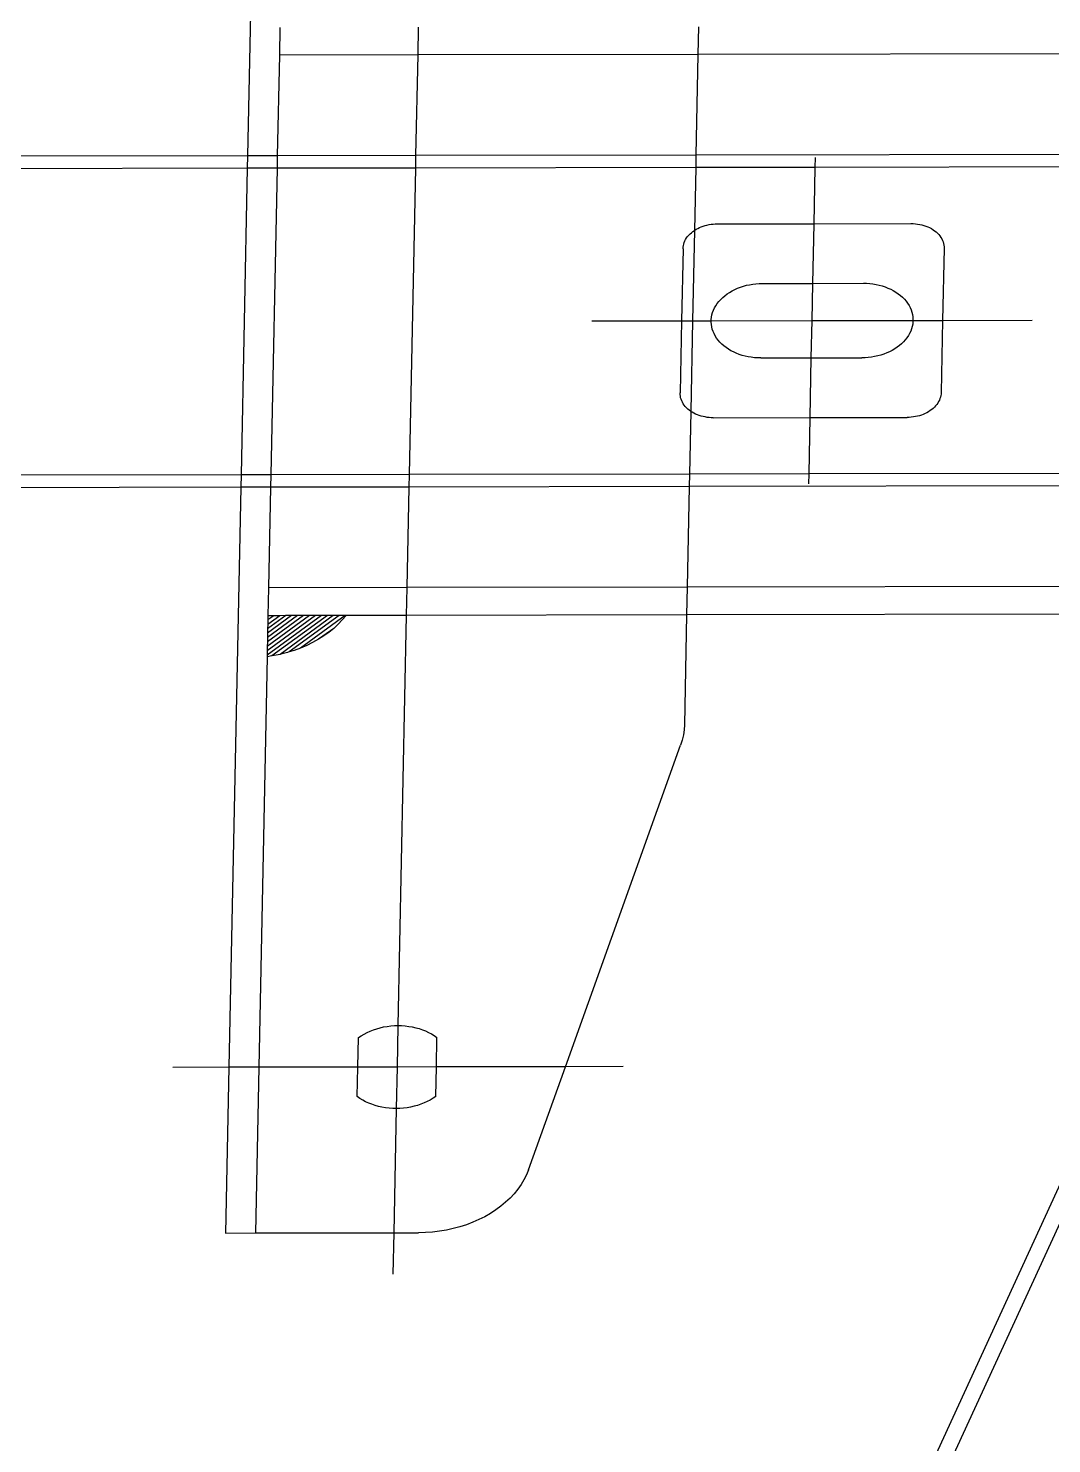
# Model space of a CAD drawing. Extents: x -83 to 83, y -28 to 43.
# Drawn here: x -78.155 to -78.039, y -7.4987 to -7.3382 of the extents above; entities that cross this region are included whole.
import ezdxf

# ---------------------------------------------------------------- set-up
doc = ezdxf.new("R2010")
doc.units = 0
doc.layers.get('0').update_dxf_attribs({"linetype": 'CONTINUOUS'})

msp = doc.modelspace()

# ---------------------------------------------------------------- linework, layer by layer
for p, q in [((-78.12885, -7.28692), (-78.13019, -7.35268)), ((-78.12651, -7.33811), (-78.12657, -7.34126)), ((-78.11082, -7.33809), (-78.11088, -7.34123)), ((-78.07904, -7.33803), (-78.0791, -7.34118)), ((-78.0791, -7.34118), (-78.11088, -7.34123)), ((-78.0791, -7.34118), (-78.07933, -7.3526)), ((-78.01094, -7.34107), (-78.0791, -7.34118)), ((-78.12657, -7.34126), (-78.12681, -7.35267)), ((-78.11088, -7.34123), (-78.12657, -7.34126)), ((-78.11088, -7.34123), (-78.11112, -7.35265)), ((-78.13019, -7.35268), (-78.31245, -7.35298)), ((-78.13019, -7.35268), (-78.13022, -7.35409)), ((-78.12681, -7.35267), (-78.13019, -7.35268)), ((-78.12681, -7.35267), (-78.12683, -7.35408)), ((-78.11112, -7.35265), (-78.12681, -7.35267)), ((-78.11112, -7.35265), (-78.11115, -7.35406)), ((-78.07936, -7.35401), (-78.11115, -7.35406)), ((-78.07933, -7.3526), (-78.11112, -7.35265)), ((-78.07936, -7.35401), (-78.0795, -7.36113)), ((-78.07933, -7.3526), (-78.07936, -7.35401)), ((-78.06581, -7.35398), (-78.07936, -7.35401)), ((-78.03326, -7.35252), (-78.07933, -7.3526)), ((-78.06594, -7.36037), (-78.06581, -7.35398)), ((-78.06581, -7.35398), (-78.06578, -7.35286)), ((-78.03329, -7.35393), (-78.06581, -7.35398)), ((-78.13022, -7.35409), (-78.31253, -7.35439)), ((-78.13022, -7.35409), (-78.13092, -7.38885)), ((-78.12683, -7.35408), (-78.13022, -7.35409)), ((-78.12683, -7.35408), (-78.12754, -7.38885)), ((-78.11115, -7.35406), (-78.12683, -7.35408)), ((-78.11115, -7.35406), (-78.11185, -7.38882)), ((-78.07785, -7.36048), (-78.07762, -7.36044)), ((-78.07762, -7.36044), (-78.07739, -7.36041)), ((-78.07739, -7.36041), (-78.07716, -7.3604)), ((-78.07716, -7.3604), (-78.07692, -7.36039)), ((-78.07692, -7.36039), (-78.06594, -7.36037)), ((-78.06607, -7.36714), (-78.06594, -7.36037)), ((-78.06594, -7.36037), (-78.05495, -7.36035)), ((-78.05495, -7.36035), (-78.0547, -7.36036)), ((-78.0547, -7.36036), (-78.05445, -7.36038)), ((-78.05445, -7.36038), (-78.0542, -7.36041)), ((-78.0542, -7.36041), (-78.05396, -7.36045)), ((-78.05396, -7.36045), (-78.05372, -7.3605)), ((-78.0805, -7.36216), (-78.08039, -7.36199)), ((-78.08039, -7.36199), (-78.08028, -7.36183)), ((-78.08028, -7.36183), (-78.08015, -7.36168)), ((-78.08015, -7.36168), (-78.08, -7.36153)), ((-78.08, -7.36153), (-78.07985, -7.36139)), ((-78.07985, -7.36139), (-78.07968, -7.36125)), ((-78.0795, -7.36113), (-78.07971, -7.37139)), ((-78.07968, -7.36125), (-78.0795, -7.36113)), ((-78.0795, -7.36113), (-78.07932, -7.36101)), ((-78.07932, -7.36101), (-78.07913, -7.36091)), ((-78.07913, -7.36091), (-78.07894, -7.36081)), ((-78.07894, -7.36081), (-78.07873, -7.36073)), ((-78.07873, -7.36073), (-78.07852, -7.36065)), ((-78.07852, -7.36065), (-78.0783, -7.36058)), ((-78.0783, -7.36058), (-78.07808, -7.36052)), ((-78.07808, -7.36052), (-78.07785, -7.36048)), ((-78.05372, -7.3605), (-78.05349, -7.36057)), ((-78.05349, -7.36057), (-78.05327, -7.36064)), ((-78.05327, -7.36064), (-78.05305, -7.36073)), ((-78.05305, -7.36073), (-78.05284, -7.36082)), ((-78.05284, -7.36082), (-78.05264, -7.36093)), ((-78.05264, -7.36093), (-78.05245, -7.36105)), ((-78.05245, -7.36105), (-78.05227, -7.36117)), ((-78.05227, -7.36117), (-78.0521, -7.36131)), ((-78.0521, -7.36131), (-78.05194, -7.36145)), ((-78.05194, -7.36145), (-78.0518, -7.3616)), ((-78.0518, -7.3616), (-78.05167, -7.36176)), ((-78.05167, -7.36176), (-78.05156, -7.36192)), ((-78.05156, -7.36192), (-78.05146, -7.36209)), ((-78.0808, -7.36321), (-78.08096, -7.37139)), ((-78.0808, -7.36321), (-78.08078, -7.36303)), ((-78.08078, -7.36303), (-78.08076, -7.36285)), ((-78.08076, -7.36285), (-78.08071, -7.36268)), ((-78.08071, -7.36268), (-78.08066, -7.3625)), ((-78.08066, -7.3625), (-78.08058, -7.36233)), ((-78.08058, -7.36233), (-78.0805, -7.36216)), ((-78.05146, -7.36209), (-78.05137, -7.36226)), ((-78.05137, -7.36226), (-78.05131, -7.36244)), ((-78.05119, -7.36317), (-78.05136, -7.37134)), ((-78.05131, -7.36244), (-78.05125, -7.36262)), ((-78.05125, -7.36262), (-78.05122, -7.3628)), ((-78.05122, -7.3628), (-78.0512, -7.36298)), ((-78.0512, -7.36298), (-78.05119, -7.36317)), ((-78.07606, -7.36854), (-78.0758, -7.36834)), ((-78.0758, -7.36834), (-78.07552, -7.36816)), ((-78.07552, -7.36816), (-78.07523, -7.36799)), ((-78.07523, -7.36799), (-78.07493, -7.36783)), ((-78.07493, -7.36783), (-78.07461, -7.36769)), ((-78.07461, -7.36769), (-78.07429, -7.36757)), ((-78.07429, -7.36757), (-78.07395, -7.36746)), ((-78.07395, -7.36746), (-78.0736, -7.36736)), ((-78.0736, -7.36736), (-78.07325, -7.36729)), ((-78.07325, -7.36729), (-78.07289, -7.36722)), ((-78.07289, -7.36722), (-78.07253, -7.36718)), ((-78.07253, -7.36718), (-78.07216, -7.36715)), ((-78.07216, -7.36715), (-78.07179, -7.36715)), ((-78.07179, -7.36715), (-78.06607, -7.36714)), ((-78.06616, -7.37136), (-78.06607, -7.36714)), ((-78.06607, -7.36714), (-78.06035, -7.36713)), ((-78.06035, -7.36713), (-78.05999, -7.36713)), ((-78.05999, -7.36713), (-78.05962, -7.36716)), ((-78.05962, -7.36716), (-78.05926, -7.3672)), ((-78.05926, -7.3672), (-78.0589, -7.36726)), ((-78.0589, -7.36726), (-78.05855, -7.36734)), ((-78.05855, -7.36734), (-78.05821, -7.36743)), ((-78.05821, -7.36743), (-78.05788, -7.36754)), ((-78.05788, -7.36754), (-78.05756, -7.36767)), ((-78.05756, -7.36767), (-78.05724, -7.36781)), ((-78.05724, -7.36781), (-78.05695, -7.36796)), ((-78.05695, -7.36796), (-78.05666, -7.36813)), ((-78.05666, -7.36813), (-78.0564, -7.36831)), ((-78.0564, -7.36831), (-78.05614, -7.3685)), ((-78.07734, -7.37018), (-78.07722, -7.36992)), ((-78.07722, -7.36992), (-78.07708, -7.36967)), ((-78.07708, -7.36967), (-78.07691, -7.36943)), ((-78.07691, -7.36943), (-78.07673, -7.36919)), ((-78.07673, -7.36919), (-78.07652, -7.36896)), ((-78.07652, -7.36896), (-78.0763, -7.36874)), ((-78.0763, -7.36874), (-78.07606, -7.36854)), ((-78.05614, -7.3685), (-78.05591, -7.36871)), ((-78.05591, -7.36871), (-78.0557, -7.36893)), ((-78.0557, -7.36893), (-78.0555, -7.36915)), ((-78.0555, -7.36915), (-78.05533, -7.36939)), ((-78.05533, -7.36939), (-78.05517, -7.36963)), ((-78.05517, -7.36963), (-78.05504, -7.36989)), ((-78.05504, -7.36989), (-78.05493, -7.37014)), ((-78.09113, -7.3714), (-78.08096, -7.37139)), ((-78.08096, -7.37139), (-78.08113, -7.37956)), ((-78.08096, -7.37139), (-78.07971, -7.37139)), ((-78.07971, -7.37139), (-78.07992, -7.38165)), ((-78.07971, -7.37139), (-78.0776, -7.37138)), ((-78.0776, -7.37125), (-78.07757, -7.37098)), ((-78.0776, -7.37138), (-78.0776, -7.37125)), ((-78.0776, -7.37138), (-78.06616, -7.37136)), ((-78.0776, -7.37152), (-78.0776, -7.37138)), ((-78.07758, -7.37179), (-78.0776, -7.37152)), ((-78.07757, -7.37098), (-78.07752, -7.37071)), ((-78.07752, -7.37071), (-78.07744, -7.37044)), ((-78.07744, -7.37044), (-78.07734, -7.37018)), ((-78.06625, -7.37559), (-78.06616, -7.37136)), ((-78.06616, -7.37136), (-78.05472, -7.37134)), ((-78.05493, -7.37014), (-78.05484, -7.3704)), ((-78.05484, -7.3704), (-78.05478, -7.37067)), ((-78.05478, -7.37067), (-78.05473, -7.37094)), ((-78.05472, -7.37148), (-78.05475, -7.37175)), ((-78.05473, -7.37094), (-78.05472, -7.37121)), ((-78.05472, -7.37121), (-78.05472, -7.37134)), ((-78.05472, -7.37134), (-78.05472, -7.37148)), ((-78.05472, -7.37134), (-78.05136, -7.37134)), ((-78.05136, -7.37134), (-78.05152, -7.37951)), ((-78.05136, -7.37134), (-78.04119, -7.37132)), ((-78.07754, -7.37206), (-78.07758, -7.37179)), ((-78.07748, -7.37232), (-78.07754, -7.37206)), ((-78.07739, -7.37258), (-78.07748, -7.37232)), ((-78.07728, -7.37284), (-78.07739, -7.37258)), ((-78.07715, -7.37309), (-78.07728, -7.37284)), ((-78.07699, -7.37334), (-78.07715, -7.37309)), ((-78.0554, -7.3733), (-78.05559, -7.37354)), ((-78.05524, -7.37306), (-78.0554, -7.3733)), ((-78.0551, -7.37281), (-78.05524, -7.37306)), ((-78.05498, -7.37255), (-78.0551, -7.37281)), ((-78.05488, -7.37229), (-78.05498, -7.37255)), ((-78.0548, -7.37202), (-78.05488, -7.37229)), ((-78.05475, -7.37175), (-78.0548, -7.37202)), ((-78.07682, -7.37357), (-78.07699, -7.37334)), ((-78.07662, -7.3738), (-78.07682, -7.37357)), ((-78.07641, -7.37402), (-78.07662, -7.3738)), ((-78.07617, -7.37422), (-78.07641, -7.37402)), ((-78.07592, -7.37442), (-78.07617, -7.37422)), ((-78.07565, -7.3746), (-78.07592, -7.37442)), ((-78.07537, -7.37477), (-78.07565, -7.3746)), ((-78.07507, -7.37492), (-78.07537, -7.37477)), ((-78.05739, -7.37489), (-78.0577, -7.37503)), ((-78.05708, -7.37474), (-78.05739, -7.37489)), ((-78.05679, -7.37457), (-78.05708, -7.37474)), ((-78.05652, -7.37438), (-78.05679, -7.37457)), ((-78.05626, -7.37419), (-78.05652, -7.37438)), ((-78.05602, -7.37398), (-78.05626, -7.37419)), ((-78.05579, -7.37377), (-78.05602, -7.37398)), ((-78.05559, -7.37354), (-78.05579, -7.37377)), ((-78.07476, -7.37506), (-78.07507, -7.37492)), ((-78.07444, -7.37519), (-78.07476, -7.37506)), ((-78.07411, -7.3753), (-78.07444, -7.37519)), ((-78.07376, -7.37539), (-78.07411, -7.3753)), ((-78.07341, -7.37546), (-78.07376, -7.37539)), ((-78.07306, -7.37552), (-78.07341, -7.37546)), ((-78.0727, -7.37557), (-78.07306, -7.37552)), ((-78.07233, -7.37559), (-78.0727, -7.37557)), ((-78.07197, -7.3756), (-78.07233, -7.37559)), ((-78.07197, -7.3756), (-78.06625, -7.37559)), ((-78.06638, -7.38236), (-78.06625, -7.37559)), ((-78.06625, -7.37559), (-78.06052, -7.37558)), ((-78.06016, -7.37557), (-78.06052, -7.37558)), ((-78.05979, -7.37555), (-78.06016, -7.37557)), ((-78.05943, -7.3755), (-78.05979, -7.37555)), ((-78.05907, -7.37544), (-78.05943, -7.3755)), ((-78.05872, -7.37536), (-78.05907, -7.37544)), ((-78.05837, -7.37527), (-78.05872, -7.37536)), ((-78.05803, -7.37516), (-78.05837, -7.37527)), ((-78.0577, -7.37503), (-78.05803, -7.37516)), ((-78.08112, -7.37974), (-78.08113, -7.37956)), ((-78.05153, -7.37969), (-78.05156, -7.37987)), ((-78.05152, -7.37951), (-78.05153, -7.37969)), ((-78.0811, -7.37992), (-78.08112, -7.37974)), ((-78.08107, -7.3801), (-78.0811, -7.37992)), ((-78.08102, -7.38028), (-78.08107, -7.3801)), ((-78.08095, -7.38045), (-78.08102, -7.38028)), ((-78.08087, -7.38062), (-78.08095, -7.38045)), ((-78.08078, -7.38078), (-78.08087, -7.38062)), ((-78.08067, -7.38094), (-78.08078, -7.38078)), ((-78.08054, -7.3811), (-78.08067, -7.38094)), ((-78.08041, -7.38125), (-78.08054, -7.3811)), ((-78.08026, -7.38139), (-78.08041, -7.38125)), ((-78.05243, -7.38131), (-78.0526, -7.38144)), ((-78.05228, -7.38117), (-78.05243, -7.38131)), ((-78.05215, -7.38102), (-78.05228, -7.38117)), ((-78.05202, -7.38087), (-78.05215, -7.38102)), ((-78.05191, -7.38071), (-78.05202, -7.38087)), ((-78.05181, -7.38055), (-78.05191, -7.38071)), ((-78.05173, -7.38038), (-78.05181, -7.38055)), ((-78.05166, -7.38021), (-78.05173, -7.38038)), ((-78.0516, -7.38004), (-78.05166, -7.38021)), ((-78.05156, -7.37987), (-78.0516, -7.38004)), ((-78.08009, -7.38152), (-78.08026, -7.38139)), ((-78.07992, -7.38165), (-78.08009, -7.38152)), ((-78.07992, -7.38165), (-78.08007, -7.38877)), ((-78.07975, -7.38176), (-78.07992, -7.38165)), ((-78.07956, -7.38186), (-78.07975, -7.38176)), ((-78.07937, -7.38196), (-78.07956, -7.38186)), ((-78.07916, -7.38204), (-78.07937, -7.38196)), ((-78.07896, -7.38212), (-78.07916, -7.38204)), ((-78.07874, -7.38219), (-78.07896, -7.38212)), ((-78.07852, -7.38224), (-78.07874, -7.38219)), ((-78.0783, -7.38229), (-78.07852, -7.38224)), ((-78.07807, -7.38233), (-78.0783, -7.38229)), ((-78.07784, -7.38235), (-78.07807, -7.38233)), ((-78.0776, -7.38237), (-78.07784, -7.38235)), ((-78.07737, -7.38237), (-78.0776, -7.38237)), ((-78.07737, -7.38237), (-78.06638, -7.38236)), ((-78.06651, -7.38874), (-78.06638, -7.38236)), ((-78.06638, -7.38236), (-78.05539, -7.38234)), ((-78.05515, -7.38233), (-78.05539, -7.38234)), ((-78.05492, -7.38231), (-78.05515, -7.38233)), ((-78.05468, -7.38229), (-78.05492, -7.38231)), ((-78.05444, -7.38225), (-78.05468, -7.38229)), ((-78.05421, -7.3822), (-78.05444, -7.38225)), ((-78.05399, -7.38214), (-78.05421, -7.3822)), ((-78.05376, -7.38207), (-78.05399, -7.38214)), ((-78.05355, -7.38199), (-78.05376, -7.38207)), ((-78.05334, -7.3819), (-78.05355, -7.38199)), ((-78.05314, -7.3818), (-78.05334, -7.3819)), ((-78.05295, -7.38169), (-78.05314, -7.3818)), ((-78.05277, -7.38157), (-78.05295, -7.38169)), ((-78.0526, -7.38144), (-78.05277, -7.38157)), ((-78.13092, -7.38885), (-78.31325, -7.38915)), ((-78.13092, -7.38885), (-78.13095, -7.39026)), ((-78.12754, -7.38885), (-78.13092, -7.38885)), ((-78.12754, -7.38885), (-78.12757, -7.39025)), ((-78.11185, -7.38882), (-78.12754, -7.38885)), ((-78.11185, -7.38882), (-78.11188, -7.39023)), ((-78.08007, -7.38877), (-78.11185, -7.38882)), ((-78.08007, -7.38877), (-78.08009, -7.39018)), ((-78.06651, -7.38874), (-78.08007, -7.38877)), ((-78.06653, -7.38987), (-78.06651, -7.38874)), ((-78.03399, -7.38869), (-78.06651, -7.38874)), ((-78.13095, -7.39026), (-78.31323, -7.39056)), ((-78.13095, -7.39026), (-78.13229, -7.45603)), ((-78.12757, -7.39025), (-78.13095, -7.39026)), ((-78.12757, -7.39025), (-78.1278, -7.40167)), ((-78.11188, -7.39023), (-78.12757, -7.39025)), ((-78.11188, -7.39023), (-78.11211, -7.40164)), ((-78.08009, -7.39018), (-78.11188, -7.39023)), ((-78.08009, -7.39018), (-78.08033, -7.40159)), ((-78.03402, -7.3901), (-78.08009, -7.39018)), ((-78.1278, -7.40167), (-78.12787, -7.40482)), ((-78.11211, -7.40164), (-78.1278, -7.40167)), ((-78.11211, -7.40164), (-78.11218, -7.40479)), ((-78.08033, -7.40159), (-78.11211, -7.40164)), ((-78.08033, -7.40159), (-78.08039, -7.40474)), ((-78.01217, -7.40148), (-78.08033, -7.40159)), ((-78.12181, -7.40481), (-78.12796, -7.40929)), ((-78.12248, -7.40481), (-78.12795, -7.4088)), ((-78.12316, -7.40481), (-78.12794, -7.4083)), ((-78.12383, -7.40481), (-78.12793, -7.4078)), ((-78.12451, -7.40481), (-78.12792, -7.4073)), ((-78.12518, -7.40481), (-78.12791, -7.4068)), ((-78.12585, -7.40481), (-78.1279, -7.4063)), ((-78.12653, -7.40482), (-78.12789, -7.40581)), ((-78.12788, -7.40531), (-78.12789, -7.40581)), ((-78.1272, -7.40482), (-78.12788, -7.40531)), ((-78.12787, -7.40482), (-78.12788, -7.40531)), ((-78.1272, -7.40482), (-78.12787, -7.40482)), ((-78.12113, -7.40481), (-78.12741, -7.40939)), ((-78.12653, -7.40482), (-78.1272, -7.40482)), ((-78.12585, -7.40481), (-78.12653, -7.40482)), ((-78.12046, -7.40481), (-78.12649, -7.40921)), ((-78.12518, -7.40481), (-78.12585, -7.40481)), ((-78.11979, -7.4048), (-78.12545, -7.40893)), ((-78.12451, -7.40481), (-78.12518, -7.40481)), ((-78.12383, -7.40481), (-78.12451, -7.40481)), ((-78.11911, -7.4048), (-78.12417, -7.4085)), ((-78.12316, -7.40481), (-78.12383, -7.40481)), ((-78.12248, -7.40481), (-78.12316, -7.40481)), ((-78.12181, -7.40481), (-78.12248, -7.40481)), ((-78.12113, -7.40481), (-78.12181, -7.40481)), ((-78.12046, -7.40481), (-78.12113, -7.40481)), ((-78.11979, -7.4048), (-78.12046, -7.40481)), ((-78.11944, -7.40531), (-78.1199, -7.4058)), ((-78.11911, -7.4048), (-78.11979, -7.4048)), ((-78.11901, -7.4048), (-78.11944, -7.40531)), ((-78.11901, -7.4048), (-78.11911, -7.4048)), ((-78.11218, -7.40479), (-78.11901, -7.4048)), ((-78.11218, -7.40479), (-78.11312, -7.4513)), ((-78.08039, -7.40474), (-78.11218, -7.40479)), ((-78.08039, -7.40474), (-78.08064, -7.41721)), ((-78.01427, -7.40463), (-78.08039, -7.40474)), ((-78.12791, -7.4068), (-78.12792, -7.4073)), ((-78.1279, -7.4063), (-78.12791, -7.4068)), ((-78.12789, -7.40581), (-78.1279, -7.4063)), ((-78.12041, -7.40626), (-78.12214, -7.4075)), ((-78.12095, -7.40671), (-78.12154, -7.40712)), ((-78.12041, -7.40626), (-78.12095, -7.40671)), ((-78.12029, -7.40616), (-78.12041, -7.40626)), ((-78.12026, -7.40613), (-78.12029, -7.40616)), ((-78.1199, -7.4058), (-78.12026, -7.40613)), ((-78.12794, -7.4083), (-78.12795, -7.4088)), ((-78.12793, -7.4078), (-78.12794, -7.4083)), ((-78.12792, -7.4073), (-78.12793, -7.4078)), ((-78.12417, -7.4085), (-78.12489, -7.40876)), ((-78.12347, -7.4082), (-78.12417, -7.4085)), ((-78.1228, -7.40787), (-78.12347, -7.4082)), ((-78.12214, -7.4075), (-78.1228, -7.40787)), ((-78.12154, -7.40712), (-78.12214, -7.4075)), ((-78.12796, -7.40947), (-78.12891, -7.45603)), ((-78.12795, -7.4088), (-78.12796, -7.40929)), ((-78.12796, -7.40929), (-78.12796, -7.40947)), ((-78.12741, -7.40939), (-78.12796, -7.40947)), ((-78.12717, -7.40935), (-78.12741, -7.40939)), ((-78.12649, -7.40921), (-78.12717, -7.40935)), ((-78.1264, -7.40919), (-78.12649, -7.40921)), ((-78.12564, -7.40899), (-78.1264, -7.40919)), ((-78.12545, -7.40893), (-78.12564, -7.40899)), ((-78.12489, -7.40876), (-78.12545, -7.40893)), ((-78.01211, -7.41282), (-78.07206, -7.54327)), ((-78.0103, -7.41325), (-78.06926, -7.54154)), ((-78.08068, -7.41778), (-78.08076, -7.41835)), ((-78.08064, -7.41721), (-78.08068, -7.41778)), ((-78.09414, -7.45597), (-78.08107, -7.41949)), ((-78.08089, -7.41892), (-78.08107, -7.41949)), ((-78.08076, -7.41835), (-78.08089, -7.41892)), ((-78.11663, -7.45208), (-78.11628, -7.45192)), ((-78.11628, -7.45192), (-78.11591, -7.45178)), ((-78.11591, -7.45178), (-78.11553, -7.45166)), ((-78.11553, -7.45166), (-78.11515, -7.45155)), ((-78.11515, -7.45155), (-78.11475, -7.45146)), ((-78.11475, -7.45146), (-78.11435, -7.45139)), ((-78.11435, -7.45139), (-78.11394, -7.45134)), ((-78.11394, -7.45134), (-78.11353, -7.45131)), ((-78.11353, -7.45131), (-78.11312, -7.4513)), ((-78.11312, -7.4513), (-78.11322, -7.456)), ((-78.11312, -7.4513), (-78.11271, -7.45131)), ((-78.11271, -7.45131), (-78.1123, -7.45134)), ((-78.1123, -7.45134), (-78.1119, -7.45139)), ((-78.1119, -7.45139), (-78.1115, -7.45146)), ((-78.1115, -7.45146), (-78.11111, -7.45154)), ((-78.11111, -7.45154), (-78.11073, -7.45165)), ((-78.11073, -7.45165), (-78.11035, -7.45177)), ((-78.11035, -7.45177), (-78.10999, -7.45191)), ((-78.10999, -7.45191), (-78.10965, -7.45207)), ((-78.11767, -7.45601), (-78.1176, -7.45265)), ((-78.1176, -7.45265), (-78.11729, -7.45245)), ((-78.11729, -7.45245), (-78.11697, -7.45226)), ((-78.11697, -7.45226), (-78.11663, -7.45208)), ((-78.10965, -7.45207), (-78.10931, -7.45224)), ((-78.10931, -7.45224), (-78.109, -7.45243)), ((-78.109, -7.45243), (-78.1087, -7.45264)), ((-78.10877, -7.45599), (-78.1087, -7.45264)), ((-78.13229, -7.45603), (-78.13865, -7.45604)), ((-78.13229, -7.45603), (-78.13267, -7.47483)), ((-78.12891, -7.45603), (-78.13229, -7.45603)), ((-78.12891, -7.45603), (-78.12929, -7.47482)), ((-78.11767, -7.45601), (-78.12891, -7.45603)), ((-78.11774, -7.45936), (-78.11767, -7.45601)), ((-78.11322, -7.456), (-78.11767, -7.45601)), ((-78.11322, -7.456), (-78.11331, -7.4607)), ((-78.10877, -7.45599), (-78.11322, -7.456)), ((-78.10884, -7.45935), (-78.10877, -7.45599)), ((-78.09414, -7.45597), (-78.10877, -7.45599)), ((-78.09833, -7.46765), (-78.09414, -7.45597)), ((-78.08759, -7.45596), (-78.09414, -7.45597)), ((-78.11744, -7.45957), (-78.11774, -7.45936)), ((-78.11712, -7.45976), (-78.11744, -7.45957)), ((-78.11679, -7.45993), (-78.11712, -7.45976)), ((-78.11644, -7.46009), (-78.11679, -7.45993)), ((-78.10981, -7.45992), (-78.11016, -7.46008)), ((-78.10947, -7.45975), (-78.10981, -7.45992)), ((-78.10914, -7.45955), (-78.10947, -7.45975)), ((-78.10884, -7.45935), (-78.10914, -7.45955)), ((-78.11608, -7.46023), (-78.11644, -7.46009)), ((-78.11571, -7.46035), (-78.11608, -7.46023)), ((-78.11533, -7.46046), (-78.11571, -7.46035)), ((-78.11494, -7.46055), (-78.11533, -7.46046)), ((-78.11454, -7.46061), (-78.11494, -7.46055)), ((-78.11413, -7.46066), (-78.11454, -7.46061)), ((-78.11372, -7.46069), (-78.11413, -7.46066)), ((-78.11331, -7.4607), (-78.11372, -7.46069)), ((-78.11331, -7.4607), (-78.1136, -7.47479)), ((-78.1129, -7.46069), (-78.11331, -7.4607)), ((-78.11249, -7.46066), (-78.1129, -7.46069)), ((-78.11209, -7.46061), (-78.11249, -7.46066)), ((-78.11169, -7.46054), (-78.11209, -7.46061)), ((-78.11129, -7.46045), (-78.11169, -7.46054)), ((-78.1109, -7.46035), (-78.11129, -7.46045)), ((-78.11053, -7.46022), (-78.1109, -7.46035)), ((-78.11016, -7.46008), (-78.11053, -7.46022)), ((-78.09833, -7.46765), (-78.09856, -7.46822)), ((-78.09917, -7.46933), (-78.09954, -7.46986)), ((-78.09884, -7.46878), (-78.09917, -7.46933)), ((-78.09856, -7.46822), (-78.09884, -7.46878)), ((-78.10041, -7.47086), (-78.10091, -7.47134)), ((-78.09995, -7.47037), (-78.10041, -7.47086)), ((-78.09954, -7.46986), (-78.09995, -7.47037)), ((-78.10263, -7.4726), (-78.10327, -7.47297)), ((-78.10202, -7.47221), (-78.10263, -7.4726)), ((-78.10145, -7.47178), (-78.10202, -7.47221)), ((-78.10091, -7.47134), (-78.10145, -7.47178)), ((-78.10686, -7.47432), (-78.10763, -7.47449)), ((-78.1061, -7.47412), (-78.10686, -7.47432)), ((-78.10536, -7.47388), (-78.1061, -7.47412)), ((-78.10464, -7.47361), (-78.10536, -7.47388)), ((-78.10394, -7.4733), (-78.10464, -7.47361)), ((-78.10327, -7.47297), (-78.10394, -7.4733)), ((-78.13267, -7.47483), (-78.12929, -7.47482)), ((-78.12929, -7.47482), (-78.1136, -7.47479)), ((-78.1136, -7.47479), (-78.1137, -7.47949)), ((-78.1136, -7.47479), (-78.11081, -7.47479)), ((-78.11001, -7.47477), (-78.11081, -7.47479)), ((-78.10921, -7.47471), (-78.11001, -7.47477)), ((-78.10842, -7.47462), (-78.10921, -7.47471)), ((-78.10763, -7.47449), (-78.10842, -7.47462))]:
    msp.add_line(p, q)

doc.saveas('drawing.dxf')
